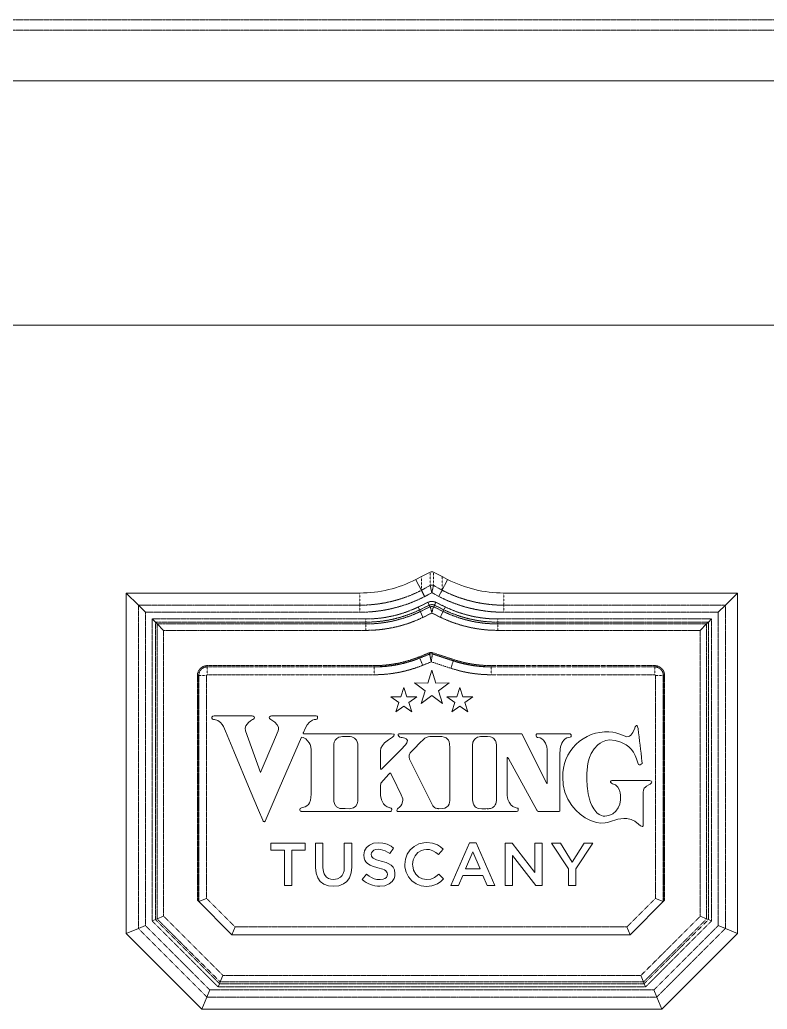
# Model space of a CAD drawing. Header units: millimetres. Extents: x 46989 to 543236, y 252623 to 526638.
# Drawn here: x 61721 to 63922, y 492624 to 495538 of the extents above; entities that cross this region are included whole.
import ezdxf

# ---------------------------------------------------------------- set-up
doc = ezdxf.new("R2010")
doc.units = ezdxf.units.MM
doc.linetypes.add('PHANTOM', pattern=[20, 10, -2, 2, -2, 2, -2])

msp = doc.modelspace()

# ---------------------------------------------------------------- linework, layer by layer
at = {"color": 7, "linetype": 'PHANTOM', "lineweight": 13, "ltscale": 0.03937}
for p, q in [((59520.3, 495538.4), (85350.3, 495538.4)), ((59520.3, 495507.7), (85350.3, 495507.7)), ((63145.9, 493849.7), (63834.2, 493849.7)), ((62070, 493814), (62722.3, 493814)), ((62070, 493814), (62070, 492861.4)), ((63145.9, 493814), (63798.5, 493814)), ((63798.5, 492861.4), (63798.5, 493814)), ((62090.8, 493793.1), (62722.3, 493793.1)), ((62090.8, 493793.1), (62090.8, 492870)), ((63145.9, 493793.1), (63777.6, 493793.1)), ((63777.6, 492870), (63777.6, 493793.1)), ((62110.6, 493773.4), (62110.6, 492883.9)), ((62110.6, 493773.4), (62740, 493773.4)), ((62120, 493764), (62120, 492887.8)), ((62120, 493764), (62740, 493764)), ((62125.3, 493758.7), (62125.3, 492890)), ((62740, 493758.7), (62125.3, 493758.7)), ((63128.2, 493773.4), (63757.9, 493773.4)), ((63128.2, 493764), (63748.5, 493764)), ((63128.2, 493758.7), (63743.1, 493758.7)), ((63743.1, 493758.7), (63743.1, 492890)), ((63748.5, 492887.8), (63748.5, 493764)), ((63757.9, 492883.9), (63757.9, 493773.4)), ((62144.2, 493739.8), (62144.2, 492897.8)), ((62740, 493739.8), (62144.2, 493739.8)), ((63128.2, 493739.8), (63724.3, 493739.8)), ((63724.3, 493739.8), (63724.3, 492897.8)), ((62243.8, 493607.1), (62243.8, 492944.7)), ((62247.4, 493607.1), (62247.4, 492941.1)), ((62247.8, 493607.1), (62247.8, 492940.9)), ((62270.7, 493607.1), (62270.7, 492950.4)), ((63592.6, 492950.4), (63592.6, 493607.1)), ((63615.6, 492940.9), (63615.6, 493607.1)), ((63616, 493607.1), (63616, 492941.1)), ((63619.5, 493607.1), (63619.5, 492944.7)), ((63508.7, 492866.5), (62354.6, 492866.5)), ((62311.1, 492704.2), (63557.3, 492704.2)), ((62318.9, 492723.1), (63549.5, 492723.1)), ((63588.1, 492680.5), (62280.4, 492680.5)), ((63563.5, 492689.5), (62305, 492689.5)), ((63559.5, 492698.9), (62308.9, 492698.9)), ((63596.7, 492659.6), (62271.7, 492659.6))]:
    msp.add_line(p, q, dxfattribs=at)
at = {"color": 7, "lineweight": 13, "ltscale": 0.03937}
for p, q in [((83503.9, 495358.9), (61366.7, 495358.9)), ((61366.7, 494638.9), (83503.9, 494638.9)), ((62034.2, 493849.7), (62034.2, 492846.6)), ((62034.2, 493849.7), (62722.3, 493849.7)), ((63145.9, 493849.7), (63834.3, 493849.7)), ((63834.3, 492846.6), (63834.3, 493849.7)), ((63518.3, 492843.4), (62345.1, 492843.4)), ((63611.5, 492623.8), (62256.9, 492623.8))]:
    msp.add_line(p, q, dxfattribs=at)
at = {"color": 7, "lineweight": 13, "ltscale": 0.000671997}
msp.add_line((62904.1, 493898.4), (62886.8, 493889.5), dxfattribs=at)
at = {"color": 7, "linetype": 'PHANTOM', "lineweight": 13, "ltscale": 0.001382}
msp.add_line((62904.1, 493898.4), (62904, 493858.6), dxfattribs=at)
at = {"color": 7, "lineweight": 13, "ltscale": 0.000984299}
msp.add_line((62904.1, 493898.4), (62929.3, 493911.3), dxfattribs=at)
at = {"color": 7, "linetype": 'PHANTOM', "lineweight": 13, "ltscale": 0.001353}
for p, q in [((62929.3, 493911.3), (62929.2, 493872.4)), ((62939.2, 493911.3), (62939.1, 493872.4))]:
    msp.add_line(p, q, dxfattribs=at)
at = {"color": 7, "lineweight": 13, "ltscale": 0.000984262}
msp.add_line((62939.2, 493911.3), (62964.4, 493898.3), dxfattribs=at)
at = {"color": 7, "linetype": 'PHANTOM', "lineweight": 13, "ltscale": 0.001381}
msp.add_line((62964.4, 493898.3), (62964.3, 493858.5), dxfattribs=at)
at = {"color": 7, "lineweight": 13, "ltscale": 0.000632877}
msp.add_line((62964.4, 493898.3), (62980.5, 493889.9), dxfattribs=at)
at = {"color": 7, "linetype": 'PHANTOM', "lineweight": 13, "ltscale": 0.00124}
for p, q in [((62903.2, 493857.8), (62886.8, 493889.5)), ((62722.3, 493814), (62722.3, 493849.7)), ((63145.9, 493814), (63145.9, 493849.7))]:
    msp.add_line(p, q, dxfattribs=at)
at = {"color": 7, "linetype": 'PHANTOM', "lineweight": 13, "ltscale": 0.000735171}
msp.add_line((62910.8, 493861.9), (62929.2, 493872.4), dxfattribs=at)
at = {"color": 7, "linetype": 'PHANTOM', "lineweight": 13, "ltscale": 0.000731168}
msp.add_line((62957.4, 493861.9), (62939.1, 493872.4), dxfattribs=at)
at = {"color": 7, "linetype": 'PHANTOM', "lineweight": 13, "ltscale": 0.001228}
msp.add_line((62964.3, 493858.5), (62980.5, 493889.9), dxfattribs=at)
at = {"color": 7, "lineweight": 13, "ltscale": 2.7556e-06}
msp.add_line((62034.2, 493849.7), (62034.2, 493849.7), dxfattribs=at)
at = {"color": 7, "lineweight": 13, "ltscale": 0.001754}
for p, q in [((62034.2, 493849.7), (62070, 493814)), ((63834.2, 493849.7), (63798.5, 493814))]:
    msp.add_line(p, q, dxfattribs=at)
at = {"color": 7, "linetype": 'PHANTOM', "lineweight": 13, "ltscale": 3.28521e-05}
msp.add_line((62903.2, 493857.8), (62904, 493858.2), dxfattribs=at)
at = {"color": 7, "linetype": 'PHANTOM', "lineweight": 13, "ltscale": 0.000725047}
msp.add_line((62912.7, 493839.2), (62903.2, 493857.8), dxfattribs=at)
at = {"color": 7, "linetype": 'PHANTOM', "lineweight": 13, "ltscale": 1.35767e-05}
msp.add_line((62904, 493858.6), (62904, 493858.2), dxfattribs=at)
at = {"color": 7, "linetype": 'PHANTOM', "lineweight": 13, "ltscale": 0.00072465}
msp.add_line((62904, 493858.2), (62913.5, 493839.6), dxfattribs=at)
at = {"color": 7, "linetype": 'PHANTOM', "lineweight": 13, "ltscale": 3.0629e-05}
msp.add_line((62912.7, 493839.2), (62913.5, 493839.6), dxfattribs=at)
at = {"color": 7, "linetype": 'PHANTOM', "lineweight": 13, "ltscale": 0.000724594}
msp.add_line((62964.3, 493858.1), (62954.8, 493839.5), dxfattribs=at)
at = {"color": 7, "linetype": 'PHANTOM', "lineweight": 13, "ltscale": 1.37569e-05}
msp.add_line((62964.3, 493858.5), (62964.3, 493858.1), dxfattribs=at)
at = {"color": 7, "lineweight": 13, "ltscale": 2.73126e-06}
msp.add_line((63834.2, 493849.7), (63834.3, 493849.7), dxfattribs=at)
at = {"color": 7, "lineweight": 13, "ltscale": 0.001025}
for p, q in [((62070, 493814), (62090.8, 493793.1)), ((63777.6, 493793.1), (63798.5, 493814))]:
    msp.add_line(p, q, dxfattribs=at)
at = {"color": 7, "linetype": 'PHANTOM', "lineweight": 13, "ltscale": 0.000725048}
for p, q in [((62722.3, 493793.1), (62722.3, 493814)), ((63145.9, 493793.1), (63145.9, 493814))]:
    msp.add_line(p, q, dxfattribs=at)
at = {"color": 7, "linetype": 'PHANTOM', "lineweight": 13, "ltscale": 0.001098}
for p, q in [((62922.2, 493822.2), (62893.7, 493808.5)), ((62926.3, 493813.7), (62897.8, 493800)), ((62928.6, 493809), (62900.1, 493795.2))]:
    msp.add_line(p, q, dxfattribs=at)
at = {"color": 7, "linetype": 'PHANTOM', "lineweight": 13, "ltscale": 0.000327664}
msp.add_line((62897.8, 493800), (62893.7, 493808.5), dxfattribs=at)
at = {"color": 7, "linetype": 'PHANTOM', "lineweight": 13, "ltscale": 0.000327651}
msp.add_line((62926.3, 493813.7), (62922.2, 493822.2), dxfattribs=at)
at = {"color": 7, "linetype": 'PHANTOM', "lineweight": 13, "ltscale": 0.000184373}
msp.add_line((62928.6, 493809), (62926.3, 493813.7), dxfattribs=at)
at = {"color": 7, "linetype": 'PHANTOM', "lineweight": 13, "ltscale": 0.000184354}
msp.add_line((62939.8, 493808.9), (62942.1, 493813.7), dxfattribs=at)
at = {"color": 7, "linetype": 'PHANTOM', "lineweight": 13, "ltscale": 0.001064}
for p, q in [((62939.8, 493808.9), (62967.4, 493795.6)), ((62942.1, 493813.7), (62969.7, 493800.4)), ((62946.2, 493822.2), (62973.8, 493808.8))]:
    msp.add_line(p, q, dxfattribs=at)
at = {"color": 7, "linetype": 'PHANTOM', "lineweight": 13, "ltscale": 0.000327655}
for p, q in [((62942.1, 493813.7), (62946.2, 493822.2)), ((62969.7, 493800.4), (62973.8, 493808.8))]:
    msp.add_line(p, q, dxfattribs=at)
at = {"color": 7, "linetype": 'PHANTOM', "lineweight": 13, "ltscale": 0.00018436}
msp.add_line((62900.1, 493795.2), (62897.8, 493800), dxfattribs=at)
at = {"color": 7, "linetype": 'PHANTOM', "lineweight": 13, "ltscale": 0.000655316}
msp.add_line((62908.3, 493778.2), (62900.1, 493795.2), dxfattribs=at)
at = {"color": 7, "linetype": 'PHANTOM', "lineweight": 13, "ltscale": 0.000997355}
msp.add_line((62934.2, 493790.7), (62908.3, 493778.2), dxfattribs=at)
at = {"color": 7, "linetype": 'PHANTOM', "lineweight": 13, "ltscale": 0.000963243}
msp.add_line((62934.2, 493790.7), (62959.2, 493778.6), dxfattribs=at)
at = {"color": 7, "linetype": 'PHANTOM', "lineweight": 13, "ltscale": 0.000655323}
msp.add_line((62959.2, 493778.6), (62967.4, 493795.6), dxfattribs=at)
at = {"color": 7, "linetype": 'PHANTOM', "lineweight": 13, "ltscale": 0.000184368}
msp.add_line((62967.4, 493795.6), (62969.7, 493800.4), dxfattribs=at)
at = {"color": 7, "lineweight": 13, "ltscale": 0.00046339}
msp.add_line((62120, 493764), (62110.6, 493773.4), dxfattribs=at)
at = {"color": 7, "lineweight": 13, "ltscale": 0.000260724}
for p, q in [((62120, 493764), (62125.3, 493758.7)), ((63748.5, 493764), (63743.1, 493758.7))]:
    msp.add_line(p, q, dxfattribs=at)
at = {"color": 7, "lineweight": 13, "ltscale": 0.000926769}
for p, q in [((62125.3, 493758.7), (62144.2, 493739.8)), ((63743.1, 493758.7), (63724.3, 493739.8))]:
    msp.add_line(p, q, dxfattribs=at)
at = {"color": 7, "linetype": 'PHANTOM', "lineweight": 13, "ltscale": 0.000327658}
for p, q in [((62740, 493764), (62740, 493773.4)), ((63128.2, 493764), (63128.2, 493773.4))]:
    msp.add_line(p, q, dxfattribs=at)
at = {"color": 7, "linetype": 'PHANTOM', "lineweight": 13, "ltscale": 0.000184352}
for p, q in [((62740, 493758.7), (62740, 493764)), ((63128.2, 493758.7), (63128.2, 493764))]:
    msp.add_line(p, q, dxfattribs=at)
at = {"color": 7, "linetype": 'PHANTOM', "lineweight": 13, "ltscale": 0.000655332}
for p, q in [((62740, 493739.8), (62740, 493758.7)), ((63128.2, 493739.8), (63128.2, 493758.7))]:
    msp.add_line(p, q, dxfattribs=at)
at = {"color": 7, "lineweight": 13, "ltscale": 0.000463368}
msp.add_line((63748.5, 493764), (63757.9, 493773.4), dxfattribs=at)
at = {"color": 7, "linetype": 'PHANTOM', "lineweight": 13, "ltscale": 0.001075}
for p, q in [((62925.8, 493673.5), (62897.1, 493661.8)), ((62927.2, 493670.1), (62898.5, 493658.5)), ((62927.3, 493669.8), (62898.6, 493658.2))]:
    msp.add_line(p, q, dxfattribs=at)
at = {"color": 7, "linetype": 'PHANTOM', "lineweight": 13, "ltscale": 0.000124524}
msp.add_line((62925.8, 493673.5), (62927.2, 493670.1), dxfattribs=at)
at = {"color": 7, "linetype": 'PHANTOM', "lineweight": 13, "ltscale": 1.36237e-05}
msp.add_line((62927.2, 493670.1), (62927.3, 493669.8), dxfattribs=at)
at = {"color": 7, "linetype": 'PHANTOM', "lineweight": 13, "ltscale": 1.36162e-05}
for p, q in [((62936.1, 493670.4), (62936, 493670.1)), ((62997.5, 493650.3), (62997.4, 493649.9))]:
    msp.add_line(p, q, dxfattribs=at)
at = {"color": 7, "linetype": 'PHANTOM', "lineweight": 13, "ltscale": 0.002242}
for p, q in [((62936, 493670.1), (62997.4, 493649.9)), ((62936.1, 493670.4), (62997.5, 493650.3)), ((62937.2, 493673.8), (62998.6, 493653.7))]:
    msp.add_line(p, q, dxfattribs=at)
at = {"color": 7, "linetype": 'PHANTOM', "lineweight": 13, "ltscale": 0.000124522}
for p, q in [((62937.2, 493673.8), (62936.1, 493670.4)), ((62998.6, 493653.7), (62997.5, 493650.3))]:
    msp.add_line(p, q, dxfattribs=at)
at = {"color": 7, "linetype": 'PHANTOM', "lineweight": 13, "ltscale": 0.000124533}
for p, q in [((62272.7, 493636), (62272.7, 493632.4)), ((62764.3, 493636), (62764.3, 493632.4)), ((63109.1, 493636), (63109.1, 493632.4)), ((63590.7, 493636), (63590.7, 493632.4)), ((62243.8, 493607.1), (62247.4, 493607.1))]:
    msp.add_line(p, q, dxfattribs=at)
at = {"color": 7, "linetype": 'PHANTOM', "lineweight": 13, "ltscale": 0.01707}
for p, q in [((62272.7, 493636), (62764.3, 493636)), ((62272.7, 493632.4), (62764.3, 493632.4)), ((62272.7, 493632), (62764.3, 493632)), ((62272.7, 493609.1), (62764.3, 493609.1))]:
    msp.add_line(p, q, dxfattribs=at)
at = {"color": 7, "linetype": 'PHANTOM', "lineweight": 13, "ltscale": 0.000124538}
msp.add_line((62897.1, 493661.8), (62898.5, 493658.5), dxfattribs=at)
at = {"color": 7, "linetype": 'PHANTOM', "lineweight": 13, "ltscale": 1.36098e-05}
msp.add_line((62898.5, 493658.5), (62898.6, 493658.2), dxfattribs=at)
at = {"color": 7, "linetype": 'PHANTOM', "lineweight": 13, "ltscale": 0.000796952}
msp.add_line((62898.6, 493658.2), (62907.2, 493636.9), dxfattribs=at)
at = {"color": 7, "linetype": 'PHANTOM', "lineweight": 13, "ltscale": 0.000944194}
msp.add_line((62932.4, 493647.1), (62907.2, 493636.9), dxfattribs=at)
at = {"color": 7, "linetype": 'PHANTOM', "lineweight": 13, "ltscale": 0.002111}
msp.add_line((62932.4, 493647.1), (62990.2, 493628.1), dxfattribs=at)
at = {"color": 7, "linetype": 'PHANTOM', "lineweight": 13, "ltscale": 0.000796953}
msp.add_line((62997.4, 493649.9), (62990.2, 493628.1), dxfattribs=at)
at = {"color": 7, "linetype": 'PHANTOM', "lineweight": 13, "ltscale": 0.01672}
for p, q in [((63109.1, 493636), (63590.7, 493636)), ((63109.1, 493632.4), (63590.7, 493632.4)), ((63109.1, 493632), (63590.7, 493632)), ((63109.1, 493609.1), (63590.7, 493609.1))]:
    msp.add_line(p, q, dxfattribs=at)
at = {"color": 7, "linetype": 'PHANTOM', "lineweight": 13, "ltscale": 1.36068e-05}
for p, q in [((62247.4, 493607.1), (62247.8, 493607.1)), ((62272.7, 493632.4), (62272.7, 493632)), ((62764.3, 493632.4), (62764.3, 493632)), ((63109.1, 493632.4), (63109.1, 493632)), ((63590.7, 493632.4), (63590.7, 493632))]:
    msp.add_line(p, q, dxfattribs=at)
at = {"color": 7, "linetype": 'PHANTOM', "lineweight": 13, "ltscale": 0.000796941}
for p, q in [((62247.8, 493607.1), (62270.7, 493607.1)), ((63615.6, 493607.1), (63592.6, 493607.1))]:
    msp.add_line(p, q, dxfattribs=at)
at = {"color": 7, "linetype": 'PHANTOM', "lineweight": 13, "ltscale": 0.000796956}
for p, q in [((62272.7, 493632), (62272.7, 493609.1)), ((62764.3, 493632), (62764.3, 493609.1)), ((63109.1, 493632), (63109.1, 493609.1)), ((63590.7, 493632), (63590.7, 493609.1))]:
    msp.add_line(p, q, dxfattribs=at)
at = {"color": 7, "lineweight": 13, "ltscale": 0.001362}
for p, q in [((62934.2, 493622.1), (62922.2, 493584.7)), ((62946.2, 493584.7), (62934.2, 493622.1)), ((62883, 493584.9), (62914.8, 493561.9)), ((62922.2, 493584.7), (62883, 493584.9)), ((62985.4, 493584.9), (62946.2, 493584.7)), ((62953.6, 493561.9), (62985.4, 493584.9)), ((62914.8, 493561.9), (62902.5, 493524.7)), ((62902.5, 493524.7), (62934.2, 493547.8)), ((62934.2, 493547.8), (62965.9, 493524.7)), ((62965.9, 493524.7), (62953.6, 493561.9))]:
    msp.add_line(p, q, dxfattribs=at)
at = {"color": 7, "linetype": 'PHANTOM', "lineweight": 13, "ltscale": 1.36368e-05}
msp.add_line((63616, 493607.1), (63615.6, 493607.1), dxfattribs=at)
at = {"color": 7, "linetype": 'PHANTOM', "lineweight": 13, "ltscale": 0.000124503}
msp.add_line((63619.5, 493607.1), (63616, 493607.1), dxfattribs=at)
at = {"color": 7, "lineweight": 13, "ltscale": 0.001011}
for p, q in [((62851.8, 493571.7), (62842.9, 493544)), ((62860.7, 493544), (62851.8, 493571.7)), ((63016.6, 493571.7), (63007.7, 493544)), ((63025.5, 493544), (63016.6, 493571.7)), ((62813.8, 493544.1), (62837.4, 493527.1)), ((62842.9, 493544), (62813.8, 493544.1)), ((62837.4, 493527.1), (62828.3, 493499.4)), ((62889.8, 493544.1), (62860.7, 493544)), ((62866.2, 493527.1), (62889.8, 493544.1)), ((62875.3, 493499.4), (62866.2, 493527.1)), ((62978.6, 493544.1), (63002.2, 493527.1)), ((63007.7, 493544), (62978.6, 493544.1)), ((63002.2, 493527.1), (62993.1, 493499.4)), ((63054.6, 493544.1), (63025.5, 493544)), ((63031, 493527.1), (63054.6, 493544.1)), ((63040.1, 493499.4), (63031, 493527.1)), ((62828.3, 493499.4), (62851.8, 493516.6)), ((62851.8, 493516.6), (62875.3, 493499.4)), ((62993.1, 493499.4), (63016.6, 493516.6)), ((63016.6, 493516.6), (63040.1, 493499.4))]:
    msp.add_line(p, q, dxfattribs=at)
at = {"color": 7, "lineweight": 13, "ltscale": 0.004533}
msp.add_line((62429.4, 493320.8), (62385.5, 493443.7), dxfattribs=at)
at = {"color": 7, "lineweight": 13, "ltscale": 0.012492}
msp.add_line((63199, 493434.9), (62839.2, 493434.9), dxfattribs=at)
at = {"color": 7, "lineweight": 13, "ltscale": 0.005677}
msp.add_line((63272.3, 493288.8), (63199, 493434.9), dxfattribs=at)
at = {"color": 7, "lineweight": 13, "ltscale": 0.000461558}
msp.add_line((63500.2, 493428.9), (63487.8, 493433.9), dxfattribs=at)
at = {"color": 7, "lineweight": 13, "ltscale": 3.81323e-05}
msp.add_line((63541.3, 493449.8), (63541.2, 493450.9), dxfattribs=at)
at = {"color": 7, "lineweight": 13, "ltscale": 0.005128}
for p, q in [((62716, 493400.7), (62716, 493253.1)), ((62645.7, 493240.5), (62645.7, 493388.2))]:
    msp.add_line(p, q, dxfattribs=at)
at = {"color": 7, "lineweight": 13, "ltscale": 0.000485612}
msp.add_line((62806.7, 493417.5), (62818.3, 493425.4), dxfattribs=at)
at = {"color": 7, "lineweight": 13, "ltscale": 0.000210229}
msp.add_line((63077.5, 493426.8), (63083.6, 493426.8), dxfattribs=at)
at = {"color": 7, "lineweight": 13, "ltscale": 8.11799e-05}
msp.add_line((63124.4, 493403.1), (63124.5, 493400.7), dxfattribs=at)
at = {"color": 7, "lineweight": 13, "ltscale": 0.000468817}
msp.add_line((63124.5, 493400.7), (63124.5, 493387.2), dxfattribs=at)
at = {"color": 7, "lineweight": 13, "ltscale": 0.000500055}
msp.add_line((63311.3, 493375.3), (63311.6, 493389.7), dxfattribs=at)
at = {"color": 7, "lineweight": 13, "ltscale": 8.44025e-05}
msp.add_line((63155.6, 493361.9), (63155.8, 493364.3), dxfattribs=at)
at = {"color": 7, "lineweight": 13, "ltscale": 3.53055e-05}
msp.add_line((63155.6, 493360.9), (63155.6, 493361.9), dxfattribs=at)
at = {"color": 7, "lineweight": 13, "ltscale": 9.78426e-05}
msp.add_line((63158.2, 493364.6), (63159.6, 493362.2), dxfattribs=at)
at = {"color": 7, "lineweight": 13, "ltscale": 0.00601}
msp.add_line((63159.6, 493362.2), (63242.9, 493210.5), dxfattribs=at)
at = {"color": 7, "lineweight": 13, "ltscale": 7.25924e-05}
msp.add_line((62783.2, 493334), (62783.2, 493336), dxfattribs=at)
at = {"color": 7, "lineweight": 13, "ltscale": 0.001238}
msp.add_line((62783.5, 493289.7), (62807.7, 493315.9), dxfattribs=at)
at = {"color": 7, "lineweight": 13, "ltscale": 4.7393e-05}
msp.add_line((62813.9, 493316.4), (62814.5, 493315.2), dxfattribs=at)
at = {"color": 7, "lineweight": 13, "ltscale": 0.000346194}
msp.add_line((62814.5, 493315.2), (62818.9, 493306.2), dxfattribs=at)
at = {"color": 7, "lineweight": 13, "ltscale": 2.12361e-05}
msp.add_line((63582, 493293.4), (63582, 493294), dxfattribs=at)
at = {"color": 7, "lineweight": 13, "ltscale": 0.002213}
msp.add_line((63556.6, 493199.6), (63556.7, 493263.3), dxfattribs=at)
at = {"color": 7, "lineweight": 13, "ltscale": 5.1274e-05}
msp.add_line((62810.3, 493217.3), (62808.9, 493217.6), dxfattribs=at)
at = {"color": 7, "lineweight": 13, "ltscale": 3.3724e-05}
msp.add_line((62811.3, 493217.1), (62810.3, 493217.3), dxfattribs=at)
at = {"color": 7, "lineweight": 13, "ltscale": 0.000271505}
msp.add_line((62942.2, 493217.7), (62936.8, 493223.3), dxfattribs=at)
at = {"color": 7, "lineweight": 13, "ltscale": 1.44403e-05}
msp.add_line((62952.4, 493214.6), (62952, 493214.7), dxfattribs=at)
at = {"color": 7, "lineweight": 13, "ltscale": 0.000144058}
msp.add_line((63101.1, 493214.5), (63096.9, 493214.5), dxfattribs=at)
at = {"color": 7, "lineweight": 13, "ltscale": 0.001101}
msp.add_line((63556.6, 493167.9), (63556.6, 493199.6), dxfattribs=at)
at = {"color": 7, "lineweight": 13, "ltscale": 0.000705148}
for p, q in [((62460.3, 493112.6), (62460.3, 493092.3)), ((62561.5, 493092.3), (62561.5, 493112.6)), ((63170.4, 493112.6), (63150.1, 493112.6))]:
    msp.add_line(p, q, dxfattribs=at)
at = {"color": 7, "lineweight": 13, "ltscale": 0.003513}
msp.add_line((62561.5, 493112.6), (62460.3, 493112.6), dxfattribs=at)
at = {"color": 7, "lineweight": 13, "ltscale": 0.000760657}
for p, q in [((62613.5, 493112.6), (62591.6, 493112.6)), ((62698.3, 493112.6), (62676.4, 493112.6))]:
    msp.add_line(p, q, dxfattribs=at)
at = {"color": 7, "lineweight": 13, "ltscale": 0.002493}
for p, q in [((62591.6, 493112.6), (62591.6, 493040.8)), ((62676.4, 493112.6), (62676.4, 493040.8))]:
    msp.add_line(p, q, dxfattribs=at)
at = {"color": 7, "lineweight": 13, "ltscale": 0.002462}
msp.add_line((62613.5, 493041.7), (62613.5, 493112.6), dxfattribs=at)
at = {"color": 7, "lineweight": 13, "ltscale": 0.002455}
msp.add_line((62698.3, 493041.9), (62698.3, 493112.6), dxfattribs=at)
at = {"color": 7, "lineweight": 13, "ltscale": 0.004758}
for p, q in [((63044.7, 493113.5), (62989.8, 492987.9)), ((63119.9, 492987.9), (63065, 493113.5))]:
    msp.add_line(p, q, dxfattribs=at)
at = {"color": 7, "lineweight": 13, "ltscale": 0.000704998}
msp.add_line((63065, 493113.5), (63044.7, 493113.5), dxfattribs=at)
at = {"color": 7, "lineweight": 13, "ltscale": 0.004329}
for p, q in [((63150.1, 493112.6), (63150.1, 492987.9)), ((63258.8, 492987.9), (63258.8, 493112.6))]:
    msp.add_line(p, q, dxfattribs=at)
at = {"color": 7, "lineweight": 13, "ltscale": 0.003787}
msp.add_line((63237.2, 493026.4), (63170.4, 493112.6), dxfattribs=at)
at = {"color": 7, "lineweight": 13, "ltscale": 0.002993}
msp.add_line((63237.2, 493112.6), (63237.2, 493026.4), dxfattribs=at)
at = {"color": 7, "lineweight": 13, "ltscale": 0.000748311}
msp.add_line((63258.8, 493112.6), (63237.2, 493112.6), dxfattribs=at)
at = {"color": 7, "lineweight": 13, "ltscale": 0.000896724}
msp.add_line((63312.8, 493112.6), (63286.9, 493112.6), dxfattribs=at)
at = {"color": 7, "lineweight": 13, "ltscale": 0.003136}
msp.add_line((63286.9, 493112.6), (63336.4, 493037), dxfattribs=at)
at = {"color": 7, "lineweight": 13, "ltscale": 0.002268}
msp.add_line((63347.7, 493057.4), (63312.8, 493112.6), dxfattribs=at)
at = {"color": 7, "lineweight": 13, "ltscale": 0.002275}
msp.add_line((63382.9, 493112.6), (63347.7, 493057.4), dxfattribs=at)
at = {"color": 7, "lineweight": 13, "ltscale": 0.00312}
msp.add_line((63358.5, 493037.6), (63408.1, 493112.6), dxfattribs=at)
at = {"color": 7, "lineweight": 13, "ltscale": 0.000872094}
msp.add_line((63408.1, 493112.6), (63382.9, 493112.6), dxfattribs=at)
at = {"color": 7, "lineweight": 13, "ltscale": 0.001373}
for p, q in [((62460.3, 493092.3), (62499.9, 493092.3)), ((62522, 493092.3), (62561.5, 493092.3))]:
    msp.add_line(p, q, dxfattribs=at)
at = {"color": 7, "lineweight": 13, "ltscale": 0.003624}
for p, q in [((62499.9, 493092.3), (62499.9, 492987.9)), ((62522, 492987.9), (62522, 493092.3))]:
    msp.add_line(p, q, dxfattribs=at)
at = {"color": 7, "lineweight": 13, "ltscale": 0.000705254}
msp.add_line((62810, 493082.1), (62821.7, 493098.7), dxfattribs=at)
at = {"color": 7, "lineweight": 13, "ltscale": 0.000745316}
msp.add_line((62953.7, 493079.1), (62967.8, 493095.3), dxfattribs=at)
at = {"color": 7, "lineweight": 13, "ltscale": 0.001884}
msp.add_line((63033.1, 493037.4), (63054.5, 493087.3), dxfattribs=at)
at = {"color": 7, "lineweight": 13, "ltscale": 0.001887}
msp.add_line((63054.5, 493087.3), (63076.1, 493037.4), dxfattribs=at)
at = {"color": 7, "lineweight": 13, "ltscale": 0.003897}
msp.add_line((63171.7, 493076.6), (63240.5, 492987.9), dxfattribs=at)
at = {"color": 7, "lineweight": 13, "ltscale": 0.00308}
msp.add_line((63171.7, 492987.9), (63171.7, 493076.6), dxfattribs=at)
at = {"color": 7, "lineweight": 13, "ltscale": 0.000711146}
msp.add_line((62742.1, 493021.7), (62728.9, 493006.1), dxfattribs=at)
at = {"color": 7, "lineweight": 13, "ltscale": 0.000695305}
msp.add_line((62968.7, 493007.8), (62954.6, 493022.1), dxfattribs=at)
at = {"color": 7, "lineweight": 13, "ltscale": 0.001491}
msp.add_line((63076.1, 493037.4), (63033.1, 493037.4), dxfattribs=at)
at = {"color": 7, "lineweight": 13, "ltscale": 0.001707}
msp.add_line((63336.4, 493037), (63336.4, 492987.9), dxfattribs=at)
at = {"color": 7, "lineweight": 13, "ltscale": 0.001726}
msp.add_line((63358.5, 492987.9), (63358.5, 493037.6), dxfattribs=at)
at = {"color": 7, "lineweight": 13, "ltscale": 0.001136}
msp.add_line((63012.3, 492987.9), (63025.1, 493018), dxfattribs=at)
at = {"color": 7, "lineweight": 13, "ltscale": 0.002047}
msp.add_line((63025.1, 493018), (63084.1, 493018), dxfattribs=at)
at = {"color": 7, "lineweight": 13, "ltscale": 0.001134}
msp.add_line((63084.1, 493018), (63096.7, 492987.9), dxfattribs=at)
at = {"color": 7, "lineweight": 13, "ltscale": 0.000766964}
msp.add_line((62499.9, 492987.9), (62522, 492987.9), dxfattribs=at)
at = {"color": 7, "lineweight": 13, "ltscale": 0.000779219}
msp.add_line((62989.8, 492987.9), (63012.3, 492987.9), dxfattribs=at)
at = {"color": 7, "lineweight": 13, "ltscale": 0.00080409}
msp.add_line((63096.7, 492987.9), (63119.9, 492987.9), dxfattribs=at)
at = {"color": 7, "lineweight": 13, "ltscale": 0.000748432}
msp.add_line((63150.1, 492987.9), (63171.7, 492987.9), dxfattribs=at)
at = {"color": 7, "lineweight": 13, "ltscale": 0.000636994}
msp.add_line((63240.5, 492987.9), (63258.8, 492987.9), dxfattribs=at)
at = {"color": 7, "lineweight": 13, "ltscale": 0.000766994}
msp.add_line((63336.4, 492987.9), (63358.5, 492987.9), dxfattribs=at)
at = {"color": 7, "lineweight": 13, "ltscale": 0.004973}
for p, q in [((62243.8, 492944.7), (62345.1, 492843.4)), ((63619.5, 492944.7), (63518.3, 492843.4))]:
    msp.add_line(p, q, dxfattribs=at)
at = {"color": 7, "lineweight": 13, "ltscale": 0.000862607}
for p, q in [((62270.7, 492950.4), (62247.8, 492940.9)), ((63592.6, 492950.4), (63615.6, 492940.9))]:
    msp.add_line(p, q, dxfattribs=at)
at = {"color": 7, "linetype": 'PHANTOM', "lineweight": 13, "ltscale": 0.004119}
for p, q in [((62270.7, 492950.4), (62354.6, 492866.5)), ((63508.7, 492866.5), (63592.6, 492950.4))]:
    msp.add_line(p, q, dxfattribs=at)
at = {"color": 7, "lineweight": 13, "ltscale": 0.000354669}
msp.add_line((62120, 492887.8), (62110.6, 492883.9), dxfattribs=at)
at = {"color": 7, "linetype": 'PHANTOM', "lineweight": 13, "ltscale": 0.009548}
msp.add_line((62110.6, 492883.9), (62305, 492689.5), dxfattribs=at)
at = {"color": 7, "lineweight": 13, "ltscale": 0.000199555}
for p, q in [((62120, 492887.8), (62125.3, 492890)), ((63748.5, 492887.8), (63743.1, 492890))]:
    msp.add_line(p, q, dxfattribs=at)
at = {"color": 7, "linetype": 'PHANTOM', "lineweight": 13, "ltscale": 0.009276}
for p, q in [((62120, 492887.8), (62308.9, 492698.9)), ((63559.5, 492698.9), (63748.5, 492887.8))]:
    msp.add_line(p, q, dxfattribs=at)
at = {"color": 7, "lineweight": 13, "ltscale": 0.000709311}
for p, q in [((62125.3, 492890), (62144.2, 492897.8)), ((63743.1, 492890), (63724.3, 492897.8)), ((62311.1, 492704.2), (62318.9, 492723.1)), ((63557.3, 492704.2), (63549.5, 492723.1))]:
    msp.add_line(p, q, dxfattribs=at)
at = {"color": 7, "linetype": 'PHANTOM', "lineweight": 13, "ltscale": 0.009123}
for p, q in [((62125.3, 492890), (62311.1, 492704.2)), ((63743.1, 492890), (63557.3, 492704.2))]:
    msp.add_line(p, q, dxfattribs=at)
at = {"color": 7, "linetype": 'PHANTOM', "lineweight": 13, "ltscale": 0.00858}
for p, q in [((62144.2, 492897.8), (62318.9, 492723.1)), ((63724.3, 492897.8), (63549.5, 492723.1))]:
    msp.add_line(p, q, dxfattribs=at)
at = {"color": 7, "linetype": 'PHANTOM', "lineweight": 13, "ltscale": 0.009547}
msp.add_line((63563.5, 492689.5), (63757.9, 492883.9), dxfattribs=at)
at = {"color": 7, "lineweight": 13, "ltscale": 0.000354642}
msp.add_line((63748.5, 492887.8), (63757.9, 492883.9), dxfattribs=at)
at = {"color": 7, "lineweight": 13, "ltscale": 0.001344}
for p, q in [((62034.2, 492846.6), (62070, 492861.4)), ((63834.3, 492846.6), (63798.5, 492861.4)), ((62256.9, 492623.8), (62271.7, 492659.6)), ((63611.5, 492623.8), (63596.7, 492659.6))]:
    msp.add_line(p, q, dxfattribs=at)
at = {"color": 7, "lineweight": 13, "ltscale": 0.010937}
for p, q in [((62256.9, 492623.8), (62034.2, 492846.6)), ((63611.5, 492623.8), (63834.3, 492846.6))]:
    msp.add_line(p, q, dxfattribs=at)
at = {"color": 7, "lineweight": 13, "ltscale": 0.000784772}
msp.add_line((62070, 492861.4), (62090.8, 492870), dxfattribs=at)
at = {"color": 7, "linetype": 'PHANTOM', "lineweight": 13, "ltscale": 0.009909}
for p, q in [((62271.7, 492659.6), (62070, 492861.4)), ((63596.7, 492659.6), (63798.5, 492861.4))]:
    msp.add_line(p, q, dxfattribs=at)
at = {"color": 7, "linetype": 'PHANTOM', "lineweight": 13, "ltscale": 0.009308}
for p, q in [((62280.4, 492680.5), (62090.8, 492870)), ((63588.1, 492680.5), (63777.6, 492870))]:
    msp.add_line(p, q, dxfattribs=at)
at = {"color": 7, "lineweight": 13, "ltscale": 0.00086591}
for p, q in [((62345.1, 492843.4), (62354.6, 492866.5)), ((63518.3, 492843.4), (63508.7, 492866.5))]:
    msp.add_line(p, q, dxfattribs=at)
at = {"color": 7, "lineweight": 13, "ltscale": 0.0007848}
msp.add_line((63798.5, 492861.4), (63777.6, 492870), dxfattribs=at)
at = {"color": 7, "lineweight": 13, "ltscale": 0.000199557}
msp.add_line((62308.9, 492698.9), (62311.1, 492704.2), dxfattribs=at)
at = {"color": 7, "lineweight": 13, "ltscale": 0.000199545}
msp.add_line((63559.5, 492698.9), (63557.3, 492704.2), dxfattribs=at)
at = {"color": 7, "lineweight": 13, "ltscale": 0.000784792}
msp.add_line((62271.7, 492659.6), (62280.4, 492680.5), dxfattribs=at)
at = {"color": 7, "lineweight": 13, "ltscale": 0.000354657}
msp.add_line((62308.9, 492698.9), (62305, 492689.5), dxfattribs=at)
at = {"color": 7, "lineweight": 13, "ltscale": 0.000354668}
msp.add_line((63559.5, 492698.9), (63563.5, 492689.5), dxfattribs=at)
at = {"color": 7, "lineweight": 13, "ltscale": 0.00078478}
msp.add_line((63596.7, 492659.6), (63588.1, 492680.5), dxfattribs=at)
at = {"color": 7, "linetype": 'PHANTOM', "lineweight": 13, "ltscale": 0.03937}
for points in [[(62934.2, 493790.7), (62931.2, 493804.2), (62929.8, 493807.7), (62928.6, 493809)], [(62934.2, 493790.7), (62937.2, 493804.2), (62938.6, 493807.7), (62939.8, 493808.9)], [(62932.4, 493647.1), (62928.1, 493667.5), (62927.5, 493669.4), (62927.3, 493669.8)], [(62932.4, 493647.1), (62935.4, 493667.8), (62935.8, 493669.7), (62936, 493670.1)]]:
    msp.add_lwpolyline(points, dxfattribs=at)
at = {"color": 7, "lineweight": 13, "ltscale": 0.03937}
for points in [[(62293.1, 493487.8), (62289.7, 493487.5), (62287.8, 493486.4)], [(62385.5, 493443.7), (62384.6, 493451.3), (62386.6, 493458.4), (62389.9, 493463.9), (62394.2, 493468.7), (62400, 493473.4), (62406.3, 493476.9), (62409.3, 493478.4), (62410.9, 493480.3), (62411.6, 493483.3), (62410.7, 493485.5), (62407.6, 493487.5), (62404.9, 493487.8), (62384.2, 493487.8), (62293.1, 493487.8)], [(62593.3, 493487.7), (62494.4, 493487.8), (62465.1, 493487.8), (62462, 493487.7), (62458.6, 493487.2), (62456.1, 493485.4), (62455.4, 493482.6), (62456.5, 493480.2), (62459.8, 493477.2)], [(62556.1, 493439.3), (62560.9, 493450.9), (62566.7, 493461.1), (62573.8, 493469.5), (62582.5, 493475.5), (62587.4, 493477.1), (62592.7, 493477.7), (62594.4, 493477.8), (62596.1, 493478.6), (62597.4, 493480.9), (62597.8, 493483.8), (62597.3, 493485.7), (62596, 493487.1), (62593.3, 493487.7)], [(62287.8, 493486.4), (62286.7, 493484.6), (62286.3, 493482.7), (62286.5, 493480.7), (62288, 493478.7), (62290.9, 493477.7)], [(62290.9, 493477.7), (62294.2, 493477.6), (62303.8, 493474.4), (62312, 493468.2), (62316.7, 493462.6), (62320.8, 493456.4), (62326.7, 493443.2)], [(62459.8, 493477.2), (62472, 493469.3), (62478.9, 493461.8), (62482.3, 493454.4), (62482.7, 493449.2), (62481.4, 493443.6)], [(63541.2, 493450.9), (63540.1, 493456), (63538.8, 493458.4), (63538, 493459.2), (63536.8, 493459.5), (63536.1, 493459.2), (63534.7, 493458)], [(62326.7, 493443.2), (62351.1, 493384.3), (62399.5, 493268.3), (62423.7, 493209.8), (62436.2, 493180.3), (62437.4, 493177.6)], [(62481.4, 493443.6), (62466.3, 493406.5), (62434.7, 493333), (62429.4, 493320.8)], [(62555.5, 493436), (62555.7, 493437.8), (62556.1, 493439.3)], [(62822.7, 493434.3), (62815, 493435.4), (62637.8, 493435.4), (62576.7, 493435.3), (62557.5, 493435.4), (62556.3, 493435.5), (62555.9, 493435.6), (62555.6, 493435.8), (62555.5, 493436)], [(62818.3, 493425.4), (62822.4, 493429.4), (62823.3, 493431.4), (62823.4, 493433.1), (62822.7, 493434.3)], [(62839.2, 493434.9), (62836.6, 493434.8), (62835.4, 493434.4), (62834.7, 493433.4), (62834.7, 493432.6), (62835.1, 493430.9), (62837, 493427.9), (62840.1, 493425.5), (62843.4, 493424.7), (62846.6, 493424.3), (62855, 493422.6), (62859, 493420.3), (62860.6, 493418.7), (62862, 493415.1)], [(63241.7, 493433.5), (63241.2, 493432), (63241.1, 493427.8), (63242.2, 493425.7)], [(63247.7, 493435.4), (63243.7, 493434.8), (63242.3, 493434.1), (63241.7, 493433.5)], [(63332.1, 493423), (63336.5, 493424), (63341.7, 493425.1), (63343.4, 493426), (63344.1, 493426.9), (63344.2, 493427.7), (63344.2, 493429.3), (63344.2, 493431.8), (63343.7, 493433.3), (63342.7, 493434.3), (63341.4, 493435), (63338.1, 493435.3), (63333.5, 493435.4), (63315.4, 493435.4), (63247.7, 493435.4)], [(63487.8, 493433.9), (63476.4, 493438.1), (63466.6, 493440.1), (63455.7, 493440.7)], [(63531.9, 493452.2), (63525.7, 493438.5), (63519.9, 493430.7), (63516.5, 493428), (63512.7, 493426.7), (63508.6, 493426.6), (63500.2, 493428.9)], [(62443.2, 493178.2), (62484.6, 493274), (62550.7, 493425.6)], [(62550.7, 493425.6), (62555.1, 493424.4), (62562.8, 493419.8), (62568.2, 493414.6), (62573.1, 493408.7), (62575.9, 493403.9), (62577.8, 493397), (62578.5, 493388)], [(62645.7, 493388.2), (62645.6, 493399.6), (62645.7, 493404.5)], [(62645.7, 493404.5), (62646.9, 493410.8), (62649.8, 493416.7), (62654.2, 493421.5), (62659.8, 493424.8), (62666, 493426.5)], [(62666, 493426.5), (62670.8, 493426.8), (62682.5, 493426.8)], [(62682.5, 493426.8), (62693.4, 493426.7), (62698.8, 493425.8)], [(62712, 493416.5), (62714.5, 493411.4), (62715.8, 493405.7), (62716, 493400.7)], [(62783.2, 493336), (62783.2, 493374.6), (62783.3, 493385.1), (62784.4, 493393.2), (62788.6, 493400.9), (62795.1, 493408.1), (62806.7, 493417.5)], [(62862, 493415.1), (62860.7, 493408.7), (62857, 493402.6), (62842.4, 493387.9), (62788.4, 493333.5), (62788.4, 493333.5)], [(62870.8, 493379.3), (62880.7, 493389.6), (62900.7, 493410.2)], [(62900.7, 493410.2), (62907.2, 493416.8), (62913.4, 493422.4), (62917, 493424.6), (62923, 493426.4), (62927.8, 493426.7), (62940.7, 493426.8)], [(62940.7, 493426.8), (62959.1, 493426.8), (62963.7, 493426.7)], [(62963.7, 493426.7), (62970.4, 493425.6), (62976.6, 493422.8), (62983.1, 493416.3)], [(62983.1, 493416.3), (62985.5, 493411.1), (62986.6, 493405.6), (62987, 493394)], [(63054.1, 493401.5), (63055.2, 493410.3), (63057.6, 493415.7)], [(63054.1, 493240.5), (63054.1, 493397.5), (63054.1, 493401.5)], [(63098.5, 493426.8), (63106.4, 493426.1), (63110.2, 493424.9)], [(63121.1, 493415.5), (63122.8, 493412), (63124.4, 493403.1)], [(63242.2, 493425.7), (63244.9, 493424.7), (63253.2, 493423)], [(63253.2, 493423), (63258.5, 493420.2), (63262.5, 493416.6), (63268.8, 493407.2), (63272.7, 493397.2), (63273.7, 493389.3), (63273.7, 493289), (63273.1, 493288.5), (63272.3, 493288.8)], [(63311.6, 493389.7), (63312.8, 493397.1), (63316.6, 493407.2), (63319.4, 493412.2), (63323, 493416.8), (63327.1, 493420.4), (63332.1, 493423)], [(63403.6, 493377.5), (63412, 493391.3), (63423.1, 493403.1), (63429.6, 493408), (63436.7, 493411.9), (63446.5, 493415.4), (63456.9, 493416.9)], [(63456.9, 493416.9), (63474.2, 493415.2), (63490.9, 493410.2), (63506.4, 493402.4)], [(63506.4, 493402.4), (63514.4, 493396.7), (63521.3, 493390.1), (63527.8, 493381.2), (63532.9, 493371.2), (63536.9, 493361.4)], [(62578.5, 493388), (62578.4, 493295.5), (62578.4, 493257), (62578.2, 493247.7), (62576.9, 493239.8), (62574.2, 493232.2), (62570.9, 493227.1), (62566.5, 493222.9), (62560.8, 493219.9), (62550.6, 493217), (62547.9, 493216.3)], [(62868.2, 493360.8), (62867.3, 493366.4), (62867.6, 493372.2), (62869.3, 493377.1), (62870.8, 493379.3)], [(62987, 493394), (62986.9, 493364.1), (62986.9, 493284.6), (62986.9, 493244.9)], [(63311.4, 493211.2), (63311.4, 493280.4), (63311.3, 493375.3)], [(63391.1, 493326.8), (63392.5, 493340), (63394.9, 493352.8), (63398.6, 493365.3), (63403.6, 493377.5)], [(62877.7, 493340.6), (62871.8, 493352.6), (62868.2, 493360.8)], [(63165.5, 493227.5), (63161.6, 493233.3), (63157.9, 493241.3), (63155.7, 493253.6), (63155.6, 493274.6), (63155.7, 493307.3), (63155.6, 493360.9)], [(63536.9, 493361.4), (63541, 493349.8), (63543.1, 493345)], [(63543.1, 493345), (63544.6, 493343.9), (63545.4, 493343.8), (63547.2, 493344), (63551, 493345.9)], [(63551, 493345.9), (63553.1, 493348.1), (63553.4, 493350.6), (63552.9, 493353.8)], [(62788.4, 493333.5), (62785.7, 493330.9), (62784.8, 493330.5), (62784.5, 493330.4), (62783.9, 493330.6), (62783.2, 493332.6), (62783.2, 493334)], [(62807.7, 493315.9), (62809.6, 493317.9), (62810.8, 493318.8), (62811.8, 493318.9), (62812.2, 493318.7), (62812.9, 493318.1), (62813.9, 493316.4)], [(62936.8, 493223.3), (62907.3, 493281.9), (62877.7, 493340.6)], [(62818.9, 493306.2), (62844, 493255.4), (62848.9, 493244), (62849.1, 493238.4), (62845.9, 493228), (62842.6, 493223.2), (62837.9, 493218.4), (62835.4, 493216.1)], [(63319.7, 493307.6), (63320.9, 493285), (63325.9, 493263.1), (63334.4, 493242.5), (63346.2, 493223.5), (63357.7, 493210), (63371, 493198.1), (63385.7, 493188), (63401.8, 493179.9), (63418.6, 493174.1)], [(63465.9, 493287.9), (63474.6, 493284.3), (63481.7, 493277.5), (63486.4, 493268.7), (63488.5, 493261.7), (63489.6, 493254.5), (63489.7, 493240.9), (63487.5, 493228.3), (63483, 493216.9), (63476.1, 493207.3), (63466.7, 493199.7), (63455.6, 493194.7), (63443.7, 493192.4)], [(63576.1, 493297.2), (63472.9, 493297.2), (63466.2, 493297.3), (63463.9, 493297.2), (63461.8, 493296.6), (63460.3, 493294.3)], [(63460.3, 493294.3), (63460.7, 493292.7), (63462.8, 493289.8), (63465.9, 493287.9)], [(63556.7, 493263.3), (63557.4, 493269.4), (63559.7, 493274.5), (63563.3, 493278.4), (63566.3, 493280.5), (63572.8, 493284.4)], [(63572.8, 493284.4), (63577, 493287.1), (63581, 493291.1), (63582, 493293.4)], [(63582, 493294), (63580.8, 493295.9), (63578.1, 493297), (63576.1, 493297.2)], [(63405.1, 493223.7), (63401.2, 493232.9), (63398.1, 493242.6), (63394.4, 493258.5), (63392.1, 493274.4)], [(62649.7, 493224.8), (62647.2, 493230), (62645.9, 493235.6), (62645.7, 493240.5)], [(62716, 493253.1), (62716.1, 493246.3), (62716, 493236.8)], [(62808.9, 493217.6), (62802.8, 493219.8), (62797, 493223.5), (62792.1, 493228.8), (62786, 493240.4), (62783.2, 493253.6)], [(62986.9, 493244.9), (62986.9, 493238), (62986.5, 493233.5)], [(63057.5, 493225.8), (63055.4, 493230.7), (63054.1, 493240.5)], [(63124.5, 493244.6), (63124.5, 493238.3), (63122.7, 493229)], [(63185.8, 493216.5), (63179.9, 493218.2), (63172.4, 493221.4), (63166.6, 493226.2), (63165.5, 493227.5)], [(62547.9, 493216.3), (62546.2, 493214.7), (62545.6, 493212), (62545.8, 493209.9), (62546.7, 493208), (62547.9, 493206.8), (62549.8, 493206.3), (62552.5, 493206.2), (62664.3, 493206.2), (62753.8, 493206.2), (62789.7, 493206.1), (62811.1, 493206.3), (62813.2, 493206.5), (62814.3, 493207.1), (62815.6, 493208.8), (62816.1, 493210.8), (62816, 493212.9), (62814.7, 493215.7), (62813.6, 493216.4), (62811.3, 493217.1)], [(62679.2, 493214.6), (62668.3, 493214.6), (62662.8, 493215.5)], [(62695.7, 493214.8), (62691.4, 493214.5), (62679.2, 493214.6)], [(62830.8, 493210.4), (62830.8, 493209.2), (62831.8, 493207.3), (62833.2, 493206.5), (62836.7, 493206.3), (62841.2, 493206.3), (63066, 493206.2), (63179, 493206.2), (63183.3, 493206.3), (63186, 493206.8), (63187.2, 493207.6), (63188.4, 493210), (63188.7, 493212.9), (63188.4, 493214.6), (63187.2, 493215.9), (63185.8, 493216.5)], [(62835.4, 493216.1), (62832.6, 493213.7), (62830.8, 493210.4)], [(62972.7, 493216.4), (62964.2, 493214.6), (62954.1, 493214.5), (62952.4, 493214.6)], [(63081.1, 493214.5), (63072.5, 493215.1), (63068.4, 493216.4)], [(63245.5, 493207.2), (63247.1, 493206.4), (63250.8, 493206.2), (63259, 493206.2), (63306.7, 493206.2)], [(63306.7, 493206.2), (63309.3, 493206.4), (63310.7, 493207.3), (63311.3, 493208.7), (63311.4, 493211.2)], [(63420.3, 493202.6), (63410.7, 493213.7), (63405.1, 493223.7)], [(63443.7, 493192.4), (63438.6, 493192.6), (63433.5, 493194), (63426.5, 493197.8), (63420.3, 493202.6)], [(62440.3, 493176), (62441.8, 493176.4), (62442.4, 493176.9), (62443.2, 493178.2)], [(63418.6, 493174.1), (63431.5, 493172.3), (63444.6, 493172.9), (63450.9, 493174)], [(63450.9, 493174), (63463.1, 493177.8), (63476, 493181.9), (63482.1, 493183.4)], [(63482.1, 493183.4), (63499.6, 493185.3), (63508.1, 493185.2), (63520.6, 493182.8), (63532.3, 493177.4), (63542.8, 493169)], [(63542.8, 493169), (63548.8, 493164), (63551.5, 493162.6), (63553.4, 493162.1), (63554.6, 493162.1), (63555.6, 493162.7), (63556.2, 493163.7), (63556.4, 493165), (63556.6, 493167.9)], [(62776.5, 493114.4), (62762.6, 493112.7), (62750.4, 493107.5), (62741.7, 493100.1), (62736, 493090.3), (62733.9, 493078.2)], [(62821.7, 493098.7), (62813.9, 493104.2), (62802.4, 493109.9), (62789.9, 493113.3), (62776.5, 493114.4)], [(62919, 493114.7), (62910.6, 493114.2), (62895.4, 493110.6), (62881.8, 493103.5), (62870.4, 493093.3), (62861.8, 493080.6), (62856.4, 493065.8), (62854.7, 493049.9)], [(62967.8, 493095.3), (62959.6, 493102.3), (62950.4, 493107.9), (62935.7, 493113.1), (62919, 493114.7)], [(62755.8, 493080.2), (62756.7, 493084.8), (62759.1, 493088.7), (62763.3, 493092), (62768.7, 493094.1), (62776.1, 493094.9)], [(62785.4, 493060.2), (62770.9, 493064.2), (62764.8, 493066.7), (62760.9, 493069.1), (62758.1, 493071.8), (62756.5, 493075), (62755.8, 493080.2)], [(62776.1, 493094.9), (62782.9, 493094.4), (62796.8, 493090.1), (62810, 493082.1)], [(62877.6, 493050.6), (62879.5, 493064), (62884.9, 493076), (62892.9, 493085.3), (62903.4, 493091.6), (62910.8, 493093.8), (62918.8, 493094.6)], [(62918.8, 493094.6), (62926.9, 493093.9), (62936.7, 493090.8), (62945.6, 493085.7), (62953.7, 493079.1)], [(62733.9, 493078.2), (62734.8, 493069.1), (62736.9, 493062.8), (62740.1, 493057.5), (62744.6, 493053.1), (62752.8, 493048), (62759.2, 493045.3), (62775.4, 493040.7)], [(62825.5, 493023.3), (62824, 493034.4), (62820.1, 493042.1), (62814, 493048.4), (62805.7, 493053.4), (62799.4, 493056), (62785.4, 493060.2)], [(62918.8, 493005.9), (62906.6, 493007.7), (62895.9, 493013.1), (62886.8, 493021.9), (62880.6, 493033.2), (62877.8, 493046.1), (62877.6, 493050.6)], [(62591.6, 493040.8), (62593.2, 493024.7), (62598.1, 493010.5), (62605.7, 493000.1), (62615.9, 492992.5), (62629.4, 492987.5), (62644.7, 492985.9)], [(62645, 493006.1), (62637, 493006.8), (62629.7, 493009.3), (62624.2, 493013), (62619.7, 493018), (62616.9, 493023.1), (62615, 493028.8), (62613.5, 493041.7)], [(62644.7, 492985.9), (62660.6, 492987.6), (62674.1, 492992.7), (62684.3, 493000.5), (62691.8, 493011.1), (62696.7, 493025.5), (62698.3, 493041.9)], [(62676.4, 493040.8), (62675.7, 493031.6), (62673.3, 493023.3), (62670, 493017.3), (62665.4, 493012.4), (62656.1, 493007.6), (62645, 493006.1)], [(62781.5, 493005.5), (62772.6, 493006.2), (62764.3, 493008.3), (62756.5, 493011.7), (62749.1, 493016.2), (62742.1, 493021.7)], [(62775.4, 493040.7), (62789.4, 493036.7), (62795.2, 493034.2), (62798.9, 493031.8), (62803, 493025.8), (62803.6, 493021.2)], [(62780.9, 492986.1), (62795.4, 492987.7), (62808.2, 492992.7), (62817, 492999.8), (62822.9, 493009.3), (62824.8, 493016.1), (62825.5, 493023.3)], [(62854.7, 493049.9), (62855, 493042.5), (62858.6, 493027.1), (62865.5, 493013.3), (62875.5, 493001.7), (62888, 492993), (62902.4, 492987.6), (62918.1, 492985.7)], [(62954.6, 493022.1), (62946.2, 493015), (62941.8, 493012.1), (62931, 493007.4), (62918.8, 493005.9)], [(62803.6, 493021.2), (62802.7, 493016.4), (62800.3, 493012.3), (62796.2, 493008.9), (62790.9, 493006.7), (62781.5, 493005.5)], [(62918.1, 492985.7), (62934.1, 492987.3), (62942.8, 492989.8), (62950.8, 492993.6), (62960.2, 493000), (62968.7, 493007.8)]]:
    msp.add_lwpolyline(points, dxfattribs=at)
for centre, radius, start, end in [((62934.2, 493901.5), 11, 63.2423, 116.6183), ((62722.3, 494209.8), 360, 270, 297.1961), ((63145.9, 494209.8), 360, 242.6642, 270), ((63448.9, 493311.6), 129.3, 86.9684, 181.7696), ((63548.2, 493447.8), 16.9, 142.6809, 164.7452), ((45104.4, 491170.9), 18577.2, 6.74793, 7.04629), ((62693.6, 493404.4), 22, 33.2985, 76.204), ((63077.7, 493403), 23.8, 111.8173, 147.6322), ((63077.4, 493404.2), 22.6, 89.6637, 112.0961), ((63091.6, 492994.9), 431.9, 89.0866, 91.0626), ((63101.8, 493404.3), 22.3, 30.2111, 67.903), ((108022.8, 493317.7), 44898.4, 179.91124, 180.09327), ((63157.1, 493363.5), 1.52, 47.5137, 147.333), ((63716.2, 493306.6), 325.7, 176.4356, 185.6672), ((65787.1, 493245.5), 3003.9, 179.1557, 179.8457), ((62692.8, 493237.8), 23.2, 277.2445, 357.4874), ((62963.5, 493237.9), 23.4, 293.2504, 349.1065), ((63076.8, 493237.1), 22.4, 210.2811, 247.7479), ((63101.2, 493237.9), 23.3, 298.4457, 337.4582), ((62667.8, 493236.6), 21.7, 213.1003, 234.9379), ((62668.7, 493238.1), 23.4, 235.2205, 255.3843), ((62953.8, 493237.8), 23.2, 240.1212, 265.4767), ((63087, 493779.3), 564.8, 269.4015, 271.01), ((63101.1, 493237.4), 22.9, 269.8219, 299.1414), ((63253.1, 493216.2), 11.7, 209.3581, 229.9649), ((62440.2, 493179.3), 3.26, 211.5832, 270.957), ((62780.6, 493062.9), 76.8, 227.7332, 270.2764), ((62247.7, 492941), 0.156, 216.9512, 288.9658), ((63615.6, 492941), 0.156, 251.0342, 323.0488)]:
    msp.add_arc(centre, radius, start, end, dxfattribs=at)
at = {"color": 7, "linetype": 'PHANTOM', "lineweight": 13, "ltscale": 0.03937}
for centre, radius, start, end in [((62934.2, 493860.7), 12.7, 66.9843, 112.8755), ((64719.1, 494273.9), 1834.4, 192.6427, 193.3272), ((61232.8, 494259.1), 1749.6, 346.511, 347.2287), ((62722.3, 494209.8), 395.8, 270, 297.1961), ((62722.3, 494209.8), 416.6, 270, 297.1961), ((62798.2, 494061.9), 229.6, 297.4582, 299.394), ((62800.4, 494062), 249.5, 296.9582, 298.8881), ((62505, 494592), 856.3, 299.0616, 300.0784), ((63357.8, 494577.6), 841.1, 239.757, 240.7842), ((63065.3, 494056.2), 243.3, 240.9549, 242.9674), ((63145.9, 494209.8), 416.6, 242.7006, 270), ((63067.1, 494055.5), 222.5, 240.4459, 242.4729), ((63145.9, 494209.8), 395.8, 242.6905, 270), ((62740, 494127.4), 354, 270, 295.7305), ((62934.2, 493797.4), 27.6, 64.1434, 115.7305), ((62934.2, 493797.4), 18.2, 64.1434, 115.7305), ((62934.2, 493790.5), 19.3, 73.0709, 106.8028), ((63128.2, 494127.4), 354, 244.1434, 270), ((62740, 494127.4), 363.4, 270, 295.7305), ((62740, 494127.4), 368.7, 270, 295.7305), ((63128.2, 494127.4), 368.7, 244.1434, 270), ((63128.2, 494127.4), 363.4, 244.1434, 270), ((62740, 494127.4), 387.6, 270, 295.7305), ((63128.2, 494127.4), 387.6, 244.1434, 270), ((62932.1, 493658.1), 16.6, 71.8132, 112.0265), ((62932.1, 493658.1), 13, 71.8132, 112.0265), ((62932.1, 493658), 12.7, 71.9725, 111.8672), ((62272.7, 493607.1), 28.9, 90, 180), ((62764.3, 493990.2), 354.2, 270, 292.0265), ((62764.3, 493990.2), 357.8, 270, 292.0265), ((62764.3, 493990.2), 358.2, 270, 292.0265), ((62764.3, 493990.2), 381.1, 270, 292.0265), ((63109.1, 493990.2), 358.2, 251.8132, 270), ((63109.1, 493990.2), 357.8, 251.8132, 270), ((63109.1, 493990.2), 354.2, 251.8132, 270), ((63590.7, 493607.1), 28.9, 0, 90), ((62272.7, 493607.1), 25.3, 90, 180), ((62272.7, 493607.1), 24.9, 90, 180), ((62272.7, 493607.1), 1.93, 90.0001, 180), ((63109.1, 493990.2), 381.1, 251.8132, 270), ((63590.7, 493607.1), 25.3, 0, 90), ((63590.7, 493607.1), 24.9, 0, 90), ((63590.7, 493607.1), 1.93, 0.0001, 90)]:
    msp.add_arc(centre, radius, start, end, dxfattribs=at)

doc.saveas('drawing.dxf')
